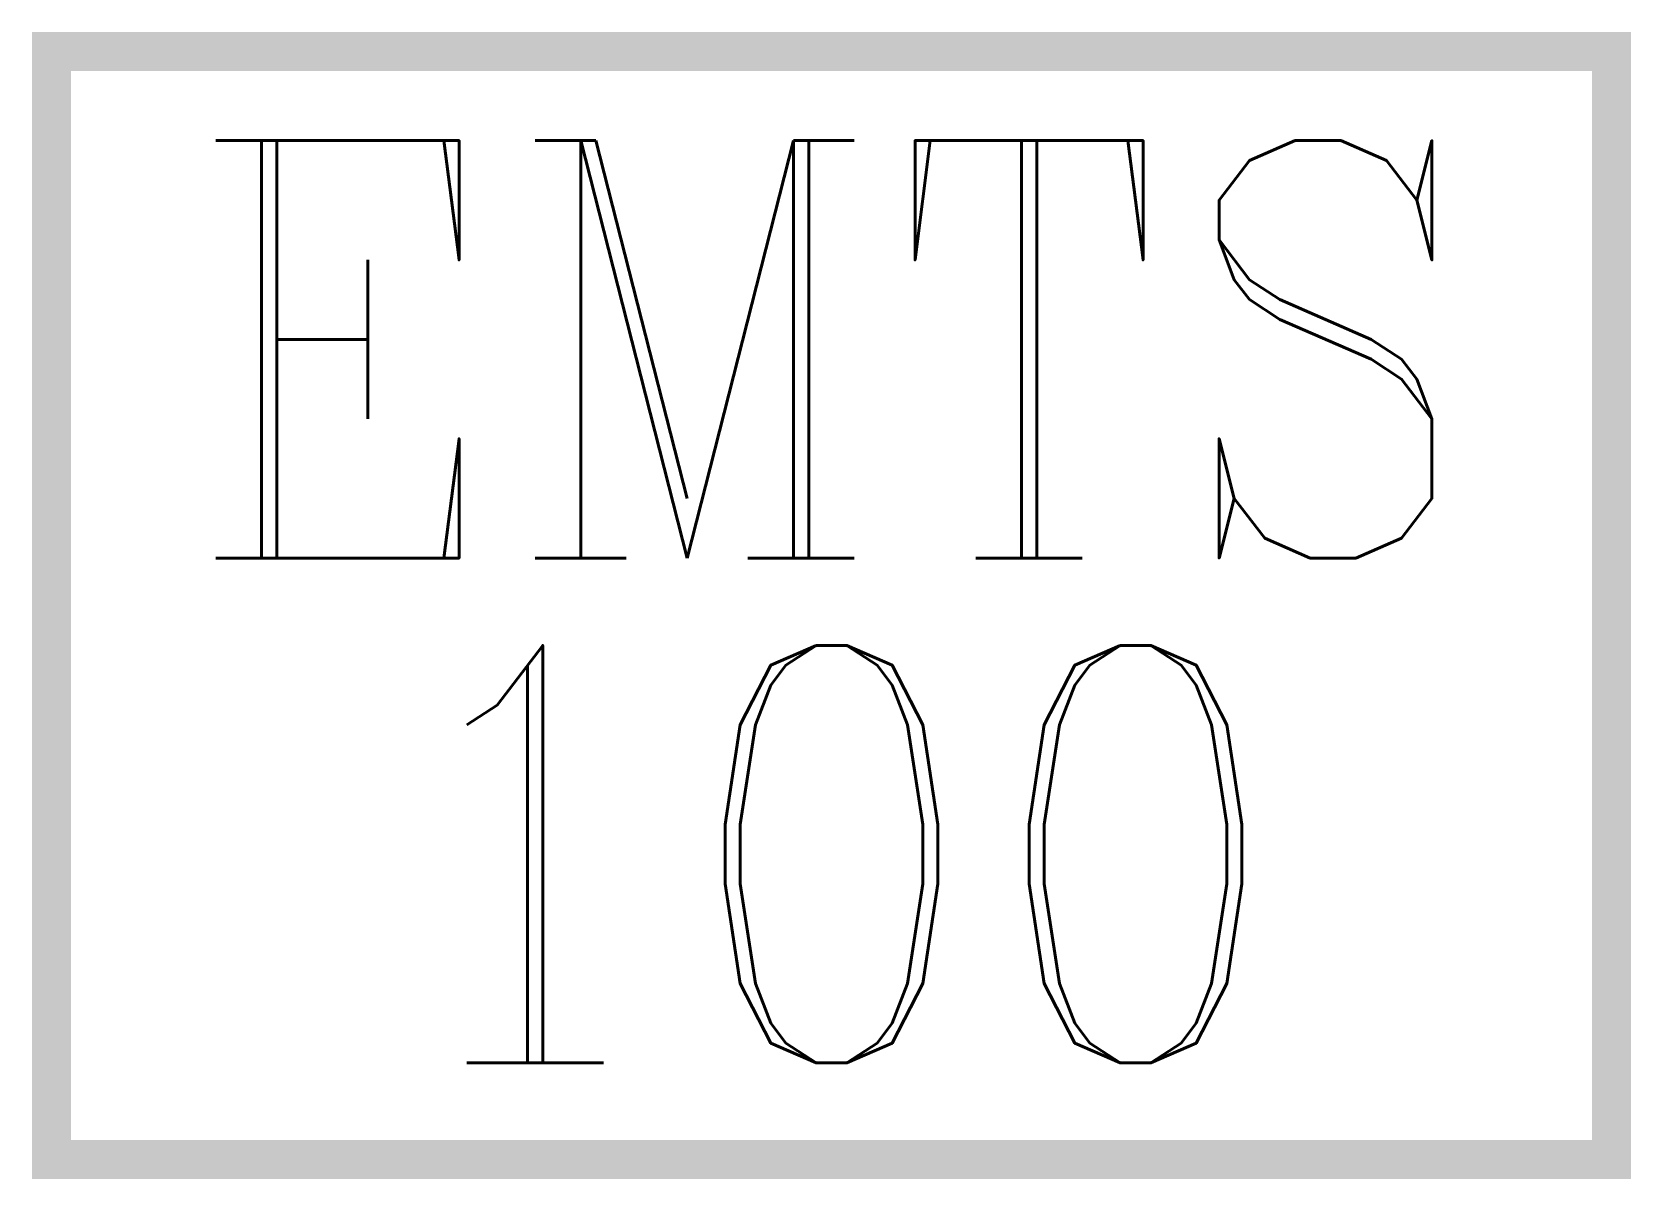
# Model space of a CAD drawing. Header units: inches. Extents: x -13.2 to 17.5, y -11.5 to 10.5.
import ezdxf

# ---------------------------------------------------------------- set-up
doc = ezdxf.new("R2010")
doc.units = ezdxf.units.IN
doc.header["$LTSCALE"] = 48
doc.header["$MEASUREMENT"] = 0
doc.styles.add('SIMPLEX85', font='SIMPLEX.shx', dxfattribs={"width": 0.85})

msp = doc.modelspace()

# ---------------------------------------------------------------- wipeouts: each hides what was drawn before it
msp.add_wipeout([(-12.794, 10.147), (17.113, 10.147), (17.113, -11.084), (-12.794, -11.084)])

# ---------------------------------------------------------------- next in the draw order: linework, layer by layer
at = {"linetype": 'Continuous', "const_width": 0.75}
msp.add_lwpolyline([(-12.794, 10.147), (17.113, 10.147), (17.113, -11.084), (-12.794, -11.084)], close=True, dxfattribs=at)

# ---------------------------------------------------------------- next in the draw order: texts
at = {"char_height": 8, "width": 29.90676, "attachment_point": 5, "style": 'SIMPLEX85'}
for s, insert in [('{\\Fcomplex|c0;EMTS}', (2.16, 4.441)), ('{\\Fcomplex|c0;100}', (2.16, -5.234))]:
    msp.add_mtext(s, dxfattribs=dict(at, insert=insert))

doc.saveas('drawing.dxf')
